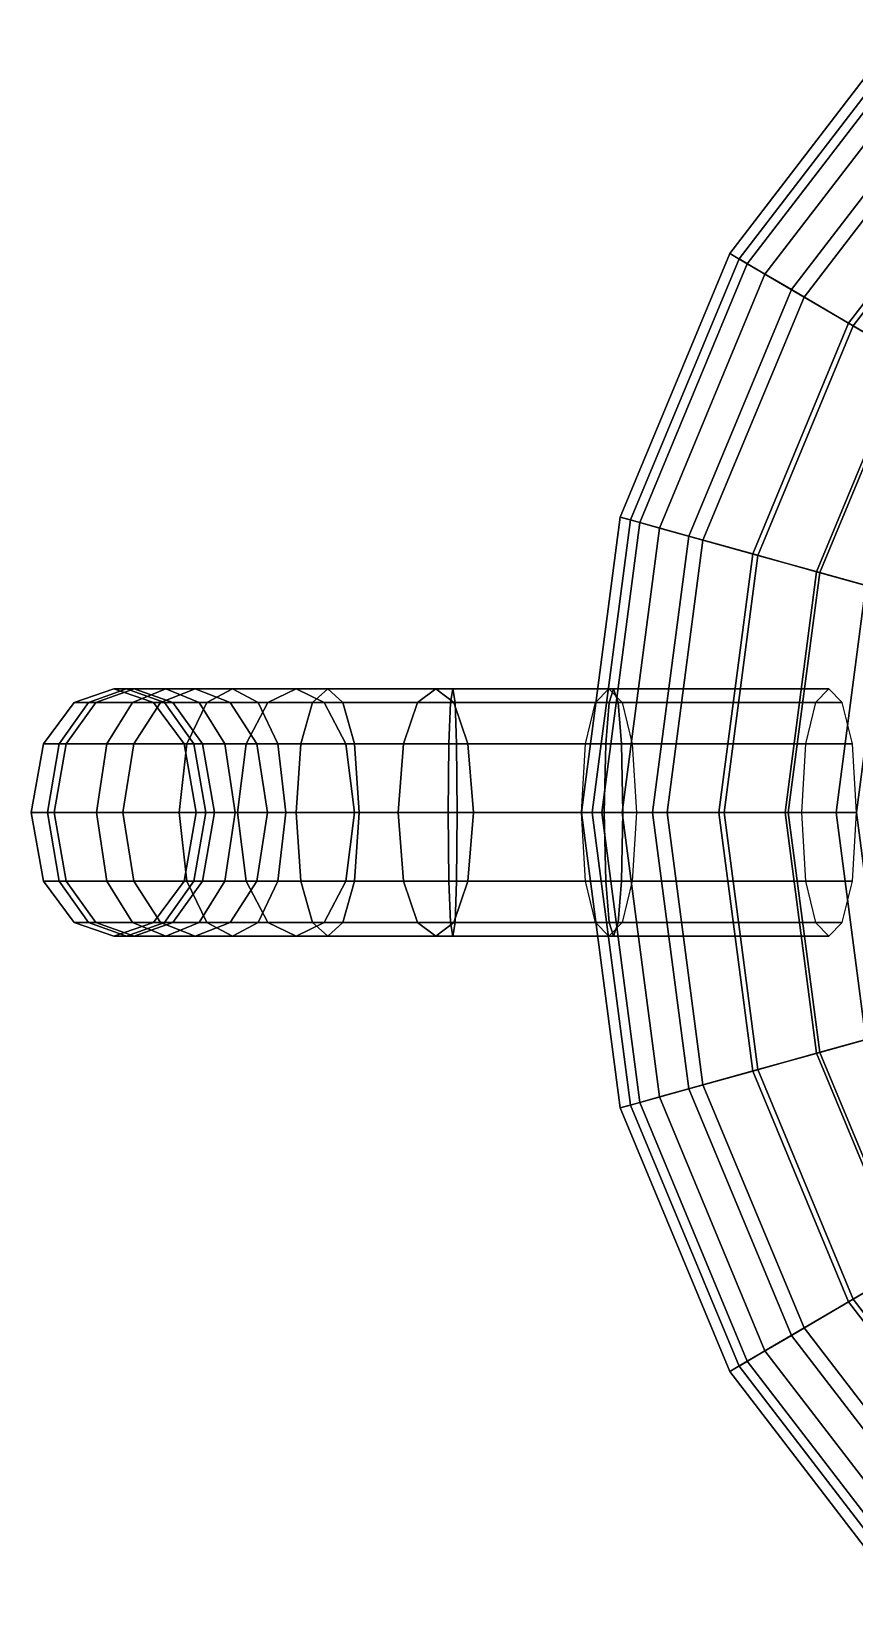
# Model space of a CAD drawing. Extents: x -3 to 3.43, y -2 to 2.
# Drawn here: x -3 to -1.503, y -1.42 to 1.42 of the extents above; entities that cross this region are included whole.
import ezdxf

# ---------------------------------------------------------------- set-up
doc = ezdxf.new("R2010")
doc.units = 0
doc.header["$MEASUREMENT"] = 0
doc.layers.add('ASHADE', color=5, linetype='CONTINUOUS')

msp = doc.modelspace()

# ---------------------------------------------------------------- linework, layer by layer
at = {"layer": 'ASHADE', "linetype": 'Continuous'}
for points in [[(-1.7304, 1.0163, 0.9), (-1.7133, 1.0063, 1.1309), (-1.406, 1.406, 1.1309), (-1.42, 1.42, 0.9)], [(-1.6983, 0.9975, 0.6934), (-1.7304, 1.0163, 0.9), (-1.42, 1.42, 0.9), (-1.3937, 1.3937, 0.6934)], [(-1.7133, 1.0063, 1.1309), (-1.6663, 0.9787, 1.3722), (-1.3674, 1.3674, 1.3722), (-1.406, 1.406, 1.1309)], [(-1.6182, 0.9504, 0.5222), (-1.6983, 0.9975, 0.6934), (-1.3937, 1.3937, 0.6934), (-1.328, 1.328, 0.5222)], [(-1.6663, 0.9787, 1.3722), (-1.5952, 0.9369, 1.6219), (-1.3091, 1.3091, 1.6219), (-1.3674, 1.3674, 1.3722)], [(-1.5141, 0.8893, 0.3844), (-1.6182, 0.9504, 0.5222), (-1.328, 1.328, 0.5222), (-1.2425, 1.2425, 0.3844)], [(-1.5952, 0.9369, 1.6219), (-1.5061, 0.8846, 1.8778), (-1.2359, 1.2359, 1.8778), (-1.3091, 1.3091, 1.6219)], [(-1.4099, 0.8281, 0.2778), (-1.5141, 0.8893, 0.3844), (-1.2425, 1.2425, 0.3844), (-1.157, 1.157, 0.2778)], [(-1.5061, 0.8846, 1.8778), (-1.4049, 0.8252, 2.1378), (-1.1529, 1.1529, 2.1378), (-1.2359, 1.2359, 1.8778)], [(-1.9296, 0.537, 0.9), (-1.9106, 0.5318, 1.1309), (-1.7133, 1.0063, 1.1309), (-1.7304, 1.0163, 0.9)], [(-1.8939, 0.5271, 0.6934), (-1.9296, 0.537, 0.9), (-1.7304, 1.0163, 0.9), (-1.6983, 0.9975, 0.6934)], [(-1.9106, 0.5318, 1.1309), (-1.8582, 0.5171, 1.3722), (-1.6663, 0.9787, 1.3722), (-1.7133, 1.0063, 1.1309)], [(-1.8046, 0.5022, 0.5222), (-1.8939, 0.5271, 0.6934), (-1.6983, 0.9975, 0.6934), (-1.6182, 0.9504, 0.5222)], [(-1.8582, 0.5171, 1.3722), (-1.7789, 0.4951, 1.6219), (-1.5952, 0.9369, 1.6219), (-1.6663, 0.9787, 1.3722)], [(-1.6884, 0.4699, 0.3844), (-1.8046, 0.5022, 0.5222), (-1.6182, 0.9504, 0.5222), (-1.5141, 0.8893, 0.3844)], [(-1.7789, 0.4951, 1.6219), (-1.6795, 0.4674, 1.8778), (-1.5061, 0.8846, 1.8778), (-1.5952, 0.9369, 1.6219)], [(-1.5723, 0.4376, 0.2778), (-1.6884, 0.4699, 0.3844), (-1.5141, 0.8893, 0.3844), (-1.4099, 0.8281, 0.2778)], [(-1.6795, 0.4674, 1.8778), (-1.5667, 0.436, 2.1378), (-1.4049, 0.8252, 2.1378), (-1.5061, 0.8846, 1.8778)], [(-1.483, 0.4127, 0.2003), (-1.5723, 0.4376, 0.2778), (-1.4099, 0.8281, 0.2778), (-1.3298, 0.781, 0.2003)], [(-1.5667, 0.436, 2.1378), (-1.4472, 0.4028, 2.4), (-1.2978, 0.7622, 2.4), (-1.4049, 0.8252, 2.1378)], [(-2, 0, 0.9), (-1.9803, 0, 1.1309), (-1.9106, 0.5318, 1.1309), (-1.9296, 0.537, 0.9)], [(-1.963, 0, 0.6934), (-2, 0, 0.9), (-1.9296, 0.537, 0.9), (-1.8939, 0.5271, 0.6934)], [(-1.9803, 0, 1.1309), (-1.9259, 0, 1.3722), (-1.8582, 0.5171, 1.3722), (-1.9106, 0.5318, 1.1309)], [(-1.8704, 0, 0.5222), (-1.963, 0, 0.6934), (-1.8939, 0.5271, 0.6934), (-1.8046, 0.5022, 0.5222)], [(-1.9259, 0, 1.3722), (-1.8438, 0, 1.6219), (-1.7789, 0.4951, 1.6219), (-1.8582, 0.5171, 1.3722)], [(-1.75, 0, 0.3844), (-1.8704, 0, 0.5222), (-1.8046, 0.5022, 0.5222), (-1.6884, 0.4699, 0.3844)], [(-1.8438, 0, 1.6219), (-1.7407, 0, 1.8778), (-1.6795, 0.4674, 1.8778), (-1.7789, 0.4951, 1.6219)], [(-1.6296, 0, 0.2778), (-1.75, 0, 0.3844), (-1.6884, 0.4699, 0.3844), (-1.5723, 0.4376, 0.2778)], [(-1.7407, 0, 1.8778), (-1.6238, 0, 2.1378), (-1.5667, 0.436, 2.1378), (-1.6795, 0.4674, 1.8778)], [(-1.537, 0, 0.2003), (-1.6296, 0, 0.2778), (-1.5723, 0.4376, 0.2778), (-1.483, 0.4127, 0.2003)], [(-1.6238, 0, 2.1378), (-1.5, 0, 2.4), (-1.4472, 0.4028, 2.4), (-1.5667, 0.436, 2.1378)], [(-1.5, 0, 0.15), (-1.537, 0, 0.2003), (-1.483, 0.4127, 0.2003), (-1.4472, 0.4028, 0.15)], [(-2.9778, 0.125, 1.8), (-2.9368, 0.125, 1.9826), (-2.8828, 0.2, 1.965), (-2.9222, 0.2, 1.8)], [(-2.9493, 0.125, 1.5852), (-2.9778, 0.125, 1.8), (-2.9222, 0.2, 1.8), (-2.896, 0.2, 1.6023)], [(-2.8628, 0.125, 1.3752), (-2.9493, 0.125, 1.5852), (-2.896, 0.2, 1.6023), (-2.8162, 0.2, 1.4035)], [(-2.9368, 0.125, 1.9826), (-2.8138, 0.125, 2.1049), (-2.7652, 0.2, 2.0756), (-2.8828, 0.2, 1.965)], [(-2.9222, 0.2, 1.8), (-2.8828, 0.2, 1.965), (-2.8127, 0.225, 1.9422), (-2.85, 0.225, 1.8)], [(-2.896, 0.2, 1.6023), (-2.9222, 0.2, 1.8), (-2.85, 0.225, 1.8), (-2.8267, 0.225, 1.6246)], [(-2.8162, 0.2, 1.4035), (-2.896, 0.2, 1.6023), (-2.8267, 0.225, 1.6246), (-2.7556, 0.225, 1.4403)], [(-2.8828, 0.2, 1.965), (-2.7652, 0.2, 2.0756), (-2.7018, 0.225, 2.0375), (-2.8127, 0.225, 1.9422)], [(-2.7169, 0.125, 1.1721), (-2.8628, 0.125, 1.3752), (-2.8162, 0.2, 1.4035), (-2.681, 0.2, 1.2076)], [(-2.85, 0.225, 1.8), (-2.8127, 0.225, 1.9422), (-2.7426, 0.2, 1.9194), (-2.7778, 0.2, 1.8)], [(-2.8267, 0.225, 1.6246), (-2.85, 0.225, 1.8), (-2.7778, 0.2, 1.8), (-2.7575, 0.2, 1.6468)], [(-2.7556, 0.225, 1.4403), (-2.8267, 0.225, 1.6246), (-2.7575, 0.2, 1.6468), (-2.6949, 0.2, 1.4771)], [(-2.681, 0.2, 1.2076), (-2.8162, 0.2, 1.4035), (-2.7556, 0.225, 1.4403), (-2.6344, 0.225, 1.2539)], [(-2.8138, 0.125, 2.1049), (-2.6093, 0.125, 2.1792), (-2.5699, 0.2, 2.1427), (-2.7652, 0.2, 2.0756)], [(-2.8127, 0.225, 1.9422), (-2.7018, 0.225, 2.0375), (-2.6385, 0.2, 1.9994), (-2.7426, 0.2, 1.9194)], [(-2.7778, 0.2, 1.8), (-2.7426, 0.2, 1.9194), (-2.6887, 0.125, 1.9018), (-2.7222, 0.125, 1.8)], [(-2.7575, 0.2, 1.6468), (-2.7778, 0.2, 1.8), (-2.7222, 0.125, 1.8), (-2.7042, 0.125, 1.664)], [(-2.7652, 0.2, 2.0756), (-2.5699, 0.2, 2.1427), (-2.5187, 0.225, 2.0953), (-2.7018, 0.225, 2.0375)], [(-2.6949, 0.2, 1.4771), (-2.7575, 0.2, 1.6468), (-2.7042, 0.125, 1.664), (-2.6483, 0.125, 1.5053)], [(-2.6344, 0.225, 1.2539), (-2.7556, 0.225, 1.4403), (-2.6949, 0.2, 1.4771), (-2.5877, 0.2, 1.3002)], [(-2.7426, 0.2, 1.9194), (-2.6385, 0.2, 1.9994), (-2.5899, 0.125, 1.9701), (-2.6887, 0.125, 1.9018)], [(-2.51, 0.125, 0.9776), (-2.7169, 0.125, 1.1721), (-2.681, 0.2, 1.2076), (-2.4888, 0.2, 1.0187)], [(-2.7018, 0.225, 2.0375), (-2.5187, 0.225, 2.0953), (-2.4676, 0.2, 2.0479), (-2.6385, 0.2, 1.9994)], [(-2.5877, 0.2, 1.3002), (-2.6949, 0.2, 1.4771), (-2.6483, 0.125, 1.5053), (-2.5518, 0.125, 1.3358)], [(-2.4888, 0.2, 1.0187), (-2.681, 0.2, 1.2076), (-2.6344, 0.225, 1.2539), (-2.4611, 0.225, 1.0722)], [(-2.6385, 0.2, 1.9994), (-2.4676, 0.2, 2.0479), (-2.4282, 0.125, 2.0115), (-2.5899, 0.125, 1.9701)], [(-2.4611, 0.225, 1.0722), (-2.6344, 0.225, 1.2539), (-2.5877, 0.2, 1.3002), (-2.4335, 0.2, 1.1257)], [(-2.6093, 0.125, 2.1792), (-2.3232, 0.125, 2.2173), (-2.2978, 0.2, 2.1772), (-2.5699, 0.2, 2.1427)], [(-2.4335, 0.2, 1.1257), (-2.5877, 0.2, 1.3002), (-2.5518, 0.125, 1.3358), (-2.4122, 0.125, 1.1669)], [(-2.5699, 0.2, 2.1427), (-2.2978, 0.2, 2.1772), (-2.2648, 0.225, 2.125), (-2.5187, 0.225, 2.0953)], [(-2.5187, 0.225, 2.0953), (-2.2648, 0.225, 2.125), (-2.2318, 0.2, 2.0728), (-2.4676, 0.2, 2.0479)], [(-2.2407, 0.125, 0.7937), (-2.51, 0.125, 0.9776), (-2.4888, 0.2, 1.0187), (-2.2376, 0.2, 0.8408)], [(-2.2376, 0.2, 0.8408), (-2.4888, 0.2, 1.0187), (-2.4611, 0.225, 1.0722), (-2.2337, 0.225, 0.902)], [(-2.4676, 0.2, 2.0479), (-2.2318, 0.2, 2.0728), (-2.2064, 0.125, 2.0327), (-2.4282, 0.125, 2.0115)], [(-2.2337, 0.225, 0.902), (-2.4611, 0.225, 1.0722), (-2.4335, 0.2, 1.1257), (-2.2297, 0.2, 0.9632)], [(-2.2297, 0.2, 0.9632), (-2.4335, 0.2, 1.1257), (-2.4122, 0.125, 1.1669), (-2.2267, 0.125, 1.0103)], [(-2.3232, 0.125, 2.2173), (-1.9558, 0.125, 2.2313), (-1.9496, 0.2, 2.1898), (-2.2978, 0.2, 2.1772)], [(-2.2978, 0.2, 2.1772), (-1.9496, 0.2, 2.1898), (-1.9414, 0.225, 2.1359), (-2.2648, 0.225, 2.125)], [(-2.2648, 0.225, 2.125), (-1.9414, 0.225, 2.1359), (-1.9333, 0.2, 2.082), (-2.2318, 0.2, 2.0728)], [(-1.9074, 0.125, 0.6222), (-2.2407, 0.125, 0.7937), (-2.2376, 0.2, 0.8408), (-1.9259, 0.2, 0.6778)], [(-1.9259, 0.2, 0.6778), (-2.2376, 0.2, 0.8408), (-2.2337, 0.225, 0.902), (-1.95, 0.225, 0.75)], [(-1.95, 0.225, 0.75), (-2.2337, 0.225, 0.902), (-2.2297, 0.2, 0.9632), (-1.9741, 0.2, 0.8222)], [(-2.2318, 0.2, 2.0728), (-1.9333, 0.2, 2.082), (-1.927, 0.125, 2.0406), (-2.2064, 0.125, 2.0327)], [(-1.9741, 0.2, 0.8222), (-2.2297, 0.2, 0.9632), (-2.2267, 0.125, 1.0103), (-1.9926, 0.125, 0.8778)], [(-1.9558, 0.125, 2.2313), (-1.5074, 0.125, 2.2333), (-1.5259, 0.2, 2.1917), (-1.9496, 0.2, 2.1898)], [(-1.9496, 0.2, 2.1898), (-1.5259, 0.2, 2.1917), (-1.55, 0.225, 2.1375), (-1.9414, 0.225, 2.1359)], [(-1.9414, 0.225, 2.1359), (-1.55, 0.225, 2.1375), (-1.5741, 0.2, 2.0833), (-1.9333, 0.2, 2.082)], [(-1.9333, 0.2, 2.082), (-1.5741, 0.2, 2.0833), (-1.5926, 0.125, 2.0417), (-1.927, 0.125, 2.0406)], [(-3, 0, 1.8), (-2.9583, 0, 1.9896), (-2.9368, 0.125, 1.9826), (-2.9778, 0.125, 1.8)], [(-2.9706, 0, 1.5783), (-3, 0, 1.8), (-2.9778, 0.125, 1.8), (-2.9493, 0.125, 1.5852)], [(-2.8815, 0, 1.3639), (-2.9706, 0, 1.5783), (-2.9493, 0.125, 1.5852), (-2.8628, 0.125, 1.3752)], [(-2.9583, 0, 1.9896), (-2.8333, 0, 2.1167), (-2.8138, 0.125, 2.1049), (-2.9368, 0.125, 1.9826)], [(-2.7313, 0, 1.1578), (-2.8815, 0, 1.3639), (-2.8628, 0.125, 1.3752), (-2.7169, 0.125, 1.1721)], [(-2.8333, 0, 2.1167), (-2.625, 0, 2.1938), (-2.6093, 0.125, 2.1792), (-2.8138, 0.125, 2.1049)], [(-2.5185, 0, 0.9611), (-2.7313, 0, 1.1578), (-2.7169, 0.125, 1.1721), (-2.51, 0.125, 0.9776)], [(-2.7222, 0.125, 1.8), (-2.6887, 0.125, 1.9018), (-2.6671, 0, 1.8948), (-2.7, 0, 1.8)], [(-2.7042, 0.125, 1.664), (-2.7222, 0.125, 1.8), (-2.7, 0, 1.8), (-2.6829, 0, 1.6708)], [(-2.6483, 0.125, 1.5053), (-2.7042, 0.125, 1.664), (-2.6829, 0, 1.6708), (-2.6296, 0, 1.5167)], [(-2.6887, 0.125, 1.9018), (-2.5899, 0.125, 1.9701), (-2.5704, 0, 1.9583), (-2.6671, 0, 1.8948)], [(-2.5518, 0.125, 1.3358), (-2.6483, 0.125, 1.5053), (-2.6296, 0, 1.5167), (-2.5375, 0, 1.35)], [(-2.625, 0, 2.1938), (-2.3333, 0, 2.2333), (-2.3232, 0.125, 2.2173), (-2.6093, 0.125, 2.1792)], [(-2.5899, 0.125, 1.9701), (-2.4282, 0.125, 2.0115), (-2.4125, 0, 1.9969), (-2.5704, 0, 1.9583)], [(-2.4122, 0.125, 1.1669), (-2.5518, 0.125, 1.3358), (-2.5375, 0, 1.35), (-2.4037, 0, 1.1833)], [(-2.2419, 0, 0.7748), (-2.5185, 0, 0.9611), (-2.51, 0.125, 0.9776), (-2.2407, 0.125, 0.7937)], [(-2.4282, 0.125, 2.0115), (-2.2064, 0.125, 2.0327), (-2.1963, 0, 2.0167), (-2.4125, 0, 1.9969)], [(-2.2267, 0.125, 1.0103), (-2.4122, 0.125, 1.1669), (-2.4037, 0, 1.1833), (-2.2255, 0, 1.0292)], [(-2.3333, 0, 2.2333), (-1.9583, 0, 2.2479), (-1.9558, 0.125, 2.2313), (-2.3232, 0.125, 2.2173)], [(-1.9, 0, 0.6), (-2.2419, 0, 0.7748), (-2.2407, 0.125, 0.7937), (-1.9074, 0.125, 0.6222)], [(-1.9926, 0.125, 0.8778), (-2.2267, 0.125, 1.0103), (-2.2255, 0, 1.0292), (-2, 0, 0.9)], [(-2.2064, 0.125, 2.0327), (-1.927, 0.125, 2.0406), (-1.9245, 0, 2.024), (-2.1963, 0, 2.0167)], [(-1.9583, 0, 2.2479), (-1.5, 0, 2.25), (-1.5074, 0.125, 2.2333), (-1.9558, 0.125, 2.2313)], [(-1.927, 0.125, 2.0406), (-1.5926, 0.125, 2.0417), (-1.6, 0, 2.025), (-1.9245, 0, 2.024)], [(-2.7, 0, 1.8), (-2.6671, 0, 1.8948), (-2.6887, -0.125, 1.9018), (-2.7222, -0.125, 1.8)], [(-2.6829, 0, 1.6708), (-2.7, 0, 1.8), (-2.7222, -0.125, 1.8), (-2.7042, -0.125, 1.664)], [(-2.6296, 0, 1.5167), (-2.6829, 0, 1.6708), (-2.7042, -0.125, 1.664), (-2.6483, -0.125, 1.5053)], [(-2.6671, 0, 1.8948), (-2.5704, 0, 1.9583), (-2.5899, -0.125, 1.9701), (-2.6887, -0.125, 1.9018)], [(-2.5375, 0, 1.35), (-2.6296, 0, 1.5167), (-2.6483, -0.125, 1.5053), (-2.5518, -0.125, 1.3358)], [(-2.5704, 0, 1.9583), (-2.4125, 0, 1.9969), (-2.4282, -0.125, 2.0115), (-2.5899, -0.125, 1.9701)], [(-2.4037, 0, 1.1833), (-2.5375, 0, 1.35), (-2.5518, -0.125, 1.3358), (-2.4122, -0.125, 1.1669)], [(-2.4125, 0, 1.9969), (-2.1963, 0, 2.0167), (-2.2064, -0.125, 2.0327), (-2.4282, -0.125, 2.0115)], [(-2.2255, 0, 1.0292), (-2.4037, 0, 1.1833), (-2.4122, -0.125, 1.1669), (-2.2267, -0.125, 1.0103)], [(-2, 0, 0.9), (-2.2255, 0, 1.0292), (-2.2267, -0.125, 1.0103), (-1.9926, -0.125, 0.8778)], [(-2.1963, 0, 2.0167), (-1.9245, 0, 2.024), (-1.927, -0.125, 2.0406), (-2.2064, -0.125, 2.0327)], [(-1.9245, 0, 2.024), (-1.6, 0, 2.025), (-1.5926, -0.125, 2.0417), (-1.927, -0.125, 2.0406)], [(-2.9778, -0.125, 1.8), (-2.9368, -0.125, 1.9826), (-2.9583, 0, 1.9896), (-3, 0, 1.8)], [(-2.9493, -0.125, 1.5852), (-2.9778, -0.125, 1.8), (-3, 0, 1.8), (-2.9706, 0, 1.5783)], [(-2.8628, -0.125, 1.3752), (-2.9493, -0.125, 1.5852), (-2.9706, 0, 1.5783), (-2.8815, 0, 1.3639)], [(-2.9368, -0.125, 1.9826), (-2.8138, -0.125, 2.1049), (-2.8333, 0, 2.1167), (-2.9583, 0, 1.9896)], [(-2.7169, -0.125, 1.1721), (-2.8628, -0.125, 1.3752), (-2.8815, 0, 1.3639), (-2.7313, 0, 1.1578)], [(-2.8138, -0.125, 2.1049), (-2.6093, -0.125, 2.1792), (-2.625, 0, 2.1938), (-2.8333, 0, 2.1167)], [(-2.51, -0.125, 0.9776), (-2.7169, -0.125, 1.1721), (-2.7313, 0, 1.1578), (-2.5185, 0, 0.9611)], [(-2.6093, -0.125, 2.1792), (-2.3232, -0.125, 2.2173), (-2.3333, 0, 2.2333), (-2.625, 0, 2.1938)], [(-2.2407, -0.125, 0.7937), (-2.51, -0.125, 0.9776), (-2.5185, 0, 0.9611), (-2.2419, 0, 0.7748)], [(-2.3232, -0.125, 2.2173), (-1.9558, -0.125, 2.2313), (-1.9583, 0, 2.2479), (-2.3333, 0, 2.2333)], [(-1.9074, -0.125, 0.6222), (-2.2407, -0.125, 0.7937), (-2.2419, 0, 0.7748), (-1.9, 0, 0.6)], [(-1.9296, -0.537, 0.9), (-1.9106, -0.5318, 1.1309), (-1.9803, 0, 1.1309), (-2, 0, 0.9)], [(-1.8939, -0.5271, 0.6934), (-1.9296, -0.537, 0.9), (-2, 0, 0.9), (-1.963, 0, 0.6934)], [(-1.9106, -0.5318, 1.1309), (-1.8582, -0.5171, 1.3722), (-1.9259, 0, 1.3722), (-1.9803, 0, 1.1309)], [(-1.8046, -0.5022, 0.5222), (-1.8939, -0.5271, 0.6934), (-1.963, 0, 0.6934), (-1.8704, 0, 0.5222)], [(-1.9558, -0.125, 2.2313), (-1.5074, -0.125, 2.2333), (-1.5, 0, 2.25), (-1.9583, 0, 2.2479)], [(-1.8582, -0.5171, 1.3722), (-1.7789, -0.4951, 1.6219), (-1.8438, 0, 1.6219), (-1.9259, 0, 1.3722)], [(-1.6884, -0.4699, 0.3844), (-1.8046, -0.5022, 0.5222), (-1.8704, 0, 0.5222), (-1.75, 0, 0.3844)], [(-1.7789, -0.4951, 1.6219), (-1.6795, -0.4674, 1.8778), (-1.7407, 0, 1.8778), (-1.8438, 0, 1.6219)], [(-1.5723, -0.4376, 0.2778), (-1.6884, -0.4699, 0.3844), (-1.75, 0, 0.3844), (-1.6296, 0, 0.2778)], [(-1.6795, -0.4674, 1.8778), (-1.5667, -0.436, 2.1378), (-1.6238, 0, 2.1378), (-1.7407, 0, 1.8778)], [(-1.483, -0.4127, 0.2003), (-1.5723, -0.4376, 0.2778), (-1.6296, 0, 0.2778), (-1.537, 0, 0.2003)], [(-1.5667, -0.436, 2.1378), (-1.4472, -0.4028, 2.4), (-1.5, 0, 2.4), (-1.6238, 0, 2.1378)], [(-1.4472, -0.4028, 0.15), (-1.483, -0.4127, 0.2003), (-1.537, 0, 0.2003), (-1.5, 0, 0.15)], [(-2.9222, -0.2, 1.8), (-2.8828, -0.2, 1.965), (-2.9368, -0.125, 1.9826), (-2.9778, -0.125, 1.8)], [(-2.896, -0.2, 1.6023), (-2.9222, -0.2, 1.8), (-2.9778, -0.125, 1.8), (-2.9493, -0.125, 1.5852)], [(-2.8162, -0.2, 1.4035), (-2.896, -0.2, 1.6023), (-2.9493, -0.125, 1.5852), (-2.8628, -0.125, 1.3752)], [(-2.8828, -0.2, 1.965), (-2.7652, -0.2, 2.0756), (-2.8138, -0.125, 2.1049), (-2.9368, -0.125, 1.9826)], [(-2.681, -0.2, 1.2076), (-2.8162, -0.2, 1.4035), (-2.8628, -0.125, 1.3752), (-2.7169, -0.125, 1.1721)], [(-2.7652, -0.2, 2.0756), (-2.5699, -0.2, 2.1427), (-2.6093, -0.125, 2.1792), (-2.8138, -0.125, 2.1049)], [(-2.7222, -0.125, 1.8), (-2.6887, -0.125, 1.9018), (-2.7426, -0.2, 1.9194), (-2.7778, -0.2, 1.8)], [(-2.7042, -0.125, 1.664), (-2.7222, -0.125, 1.8), (-2.7778, -0.2, 1.8), (-2.7575, -0.2, 1.6468)], [(-2.6483, -0.125, 1.5053), (-2.7042, -0.125, 1.664), (-2.7575, -0.2, 1.6468), (-2.6949, -0.2, 1.4771)], [(-2.6887, -0.125, 1.9018), (-2.5899, -0.125, 1.9701), (-2.6385, -0.2, 1.9994), (-2.7426, -0.2, 1.9194)], [(-2.4888, -0.2, 1.0187), (-2.681, -0.2, 1.2076), (-2.7169, -0.125, 1.1721), (-2.51, -0.125, 0.9776)], [(-2.5518, -0.125, 1.3358), (-2.6483, -0.125, 1.5053), (-2.6949, -0.2, 1.4771), (-2.5877, -0.2, 1.3002)], [(-2.5899, -0.125, 1.9701), (-2.4282, -0.125, 2.0115), (-2.4676, -0.2, 2.0479), (-2.6385, -0.2, 1.9994)], [(-2.5699, -0.2, 2.1427), (-2.2978, -0.2, 2.1772), (-2.3232, -0.125, 2.2173), (-2.6093, -0.125, 2.1792)], [(-2.4122, -0.125, 1.1669), (-2.5518, -0.125, 1.3358), (-2.5877, -0.2, 1.3002), (-2.4335, -0.2, 1.1257)], [(-2.2376, -0.2, 0.8408), (-2.4888, -0.2, 1.0187), (-2.51, -0.125, 0.9776), (-2.2407, -0.125, 0.7937)], [(-2.4282, -0.125, 2.0115), (-2.2064, -0.125, 2.0327), (-2.2318, -0.2, 2.0728), (-2.4676, -0.2, 2.0479)], [(-2.2267, -0.125, 1.0103), (-2.4122, -0.125, 1.1669), (-2.4335, -0.2, 1.1257), (-2.2297, -0.2, 0.9632)], [(-2.2978, -0.2, 2.1772), (-1.9496, -0.2, 2.1898), (-1.9558, -0.125, 2.2313), (-2.3232, -0.125, 2.2173)], [(-1.9259, -0.2, 0.6778), (-2.2376, -0.2, 0.8408), (-2.2407, -0.125, 0.7937), (-1.9074, -0.125, 0.6222)], [(-2.2064, -0.125, 2.0327), (-1.927, -0.125, 2.0406), (-1.9333, -0.2, 2.082), (-2.2318, -0.2, 2.0728)], [(-1.9926, -0.125, 0.8778), (-2.2267, -0.125, 1.0103), (-2.2297, -0.2, 0.9632), (-1.9741, -0.2, 0.8222)], [(-1.9496, -0.2, 2.1898), (-1.5259, -0.2, 2.1917), (-1.5074, -0.125, 2.2333), (-1.9558, -0.125, 2.2313)], [(-1.927, -0.125, 2.0406), (-1.5926, -0.125, 2.0417), (-1.5741, -0.2, 2.0833), (-1.9333, -0.2, 2.082)], [(-2.85, -0.225, 1.8), (-2.8127, -0.225, 1.9422), (-2.8828, -0.2, 1.965), (-2.9222, -0.2, 1.8)], [(-2.8267, -0.225, 1.6246), (-2.85, -0.225, 1.8), (-2.9222, -0.2, 1.8), (-2.896, -0.2, 1.6023)], [(-2.7556, -0.225, 1.4403), (-2.8267, -0.225, 1.6246), (-2.896, -0.2, 1.6023), (-2.8162, -0.2, 1.4035)], [(-2.8127, -0.225, 1.9422), (-2.7018, -0.225, 2.0375), (-2.7652, -0.2, 2.0756), (-2.8828, -0.2, 1.965)], [(-2.7778, -0.2, 1.8), (-2.7426, -0.2, 1.9194), (-2.8127, -0.225, 1.9422), (-2.85, -0.225, 1.8)], [(-2.7575, -0.2, 1.6468), (-2.7778, -0.2, 1.8), (-2.85, -0.225, 1.8), (-2.8267, -0.225, 1.6246)], [(-2.6949, -0.2, 1.4771), (-2.7575, -0.2, 1.6468), (-2.8267, -0.225, 1.6246), (-2.7556, -0.225, 1.4403)], [(-2.6344, -0.225, 1.2539), (-2.7556, -0.225, 1.4403), (-2.8162, -0.2, 1.4035), (-2.681, -0.2, 1.2076)], [(-2.7426, -0.2, 1.9194), (-2.6385, -0.2, 1.9994), (-2.7018, -0.225, 2.0375), (-2.8127, -0.225, 1.9422)], [(-2.7018, -0.225, 2.0375), (-2.5187, -0.225, 2.0953), (-2.5699, -0.2, 2.1427), (-2.7652, -0.2, 2.0756)], [(-2.5877, -0.2, 1.3002), (-2.6949, -0.2, 1.4771), (-2.7556, -0.225, 1.4403), (-2.6344, -0.225, 1.2539)], [(-2.6385, -0.2, 1.9994), (-2.4676, -0.2, 2.0479), (-2.5187, -0.225, 2.0953), (-2.7018, -0.225, 2.0375)], [(-2.4611, -0.225, 1.0722), (-2.6344, -0.225, 1.2539), (-2.681, -0.2, 1.2076), (-2.4888, -0.2, 1.0187)], [(-2.4335, -0.2, 1.1257), (-2.5877, -0.2, 1.3002), (-2.6344, -0.225, 1.2539), (-2.4611, -0.225, 1.0722)], [(-2.5187, -0.225, 2.0953), (-2.2648, -0.225, 2.125), (-2.2978, -0.2, 2.1772), (-2.5699, -0.2, 2.1427)], [(-2.4676, -0.2, 2.0479), (-2.2318, -0.2, 2.0728), (-2.2648, -0.225, 2.125), (-2.5187, -0.225, 2.0953)], [(-2.2337, -0.225, 0.902), (-2.4611, -0.225, 1.0722), (-2.4888, -0.2, 1.0187), (-2.2376, -0.2, 0.8408)], [(-2.2297, -0.2, 0.9632), (-2.4335, -0.2, 1.1257), (-2.4611, -0.225, 1.0722), (-2.2337, -0.225, 0.902)], [(-2.2648, -0.225, 2.125), (-1.9414, -0.225, 2.1359), (-1.9496, -0.2, 2.1898), (-2.2978, -0.2, 2.1772)], [(-2.2318, -0.2, 2.0728), (-1.9333, -0.2, 2.082), (-1.9414, -0.225, 2.1359), (-2.2648, -0.225, 2.125)], [(-1.95, -0.225, 0.75), (-2.2337, -0.225, 0.902), (-2.2376, -0.2, 0.8408), (-1.9259, -0.2, 0.6778)], [(-1.9741, -0.2, 0.8222), (-2.2297, -0.2, 0.9632), (-2.2337, -0.225, 0.902), (-1.95, -0.225, 0.75)], [(-1.9414, -0.225, 2.1359), (-1.55, -0.225, 2.1375), (-1.5259, -0.2, 2.1917), (-1.9496, -0.2, 2.1898)], [(-1.9333, -0.2, 2.082), (-1.5741, -0.2, 2.0833), (-1.55, -0.225, 2.1375), (-1.9414, -0.225, 2.1359)], [(-1.3298, -0.781, 0.2003), (-1.4099, -0.8281, 0.2778), (-1.5723, -0.4376, 0.2778), (-1.483, -0.4127, 0.2003)], [(-1.4049, -0.8252, 2.1378), (-1.2978, -0.7622, 2.4), (-1.4472, -0.4028, 2.4), (-1.5667, -0.436, 2.1378)], [(-1.4099, -0.8281, 0.2778), (-1.5141, -0.8893, 0.3844), (-1.6884, -0.4699, 0.3844), (-1.5723, -0.4376, 0.2778)], [(-1.5061, -0.8846, 1.8778), (-1.4049, -0.8252, 2.1378), (-1.5667, -0.436, 2.1378), (-1.6795, -0.4674, 1.8778)], [(-1.5141, -0.8893, 0.3844), (-1.6182, -0.9504, 0.5222), (-1.8046, -0.5022, 0.5222), (-1.6884, -0.4699, 0.3844)], [(-1.5952, -0.9369, 1.6219), (-1.5061, -0.8846, 1.8778), (-1.6795, -0.4674, 1.8778), (-1.7789, -0.4951, 1.6219)], [(-1.6182, -0.9504, 0.5222), (-1.6983, -0.9975, 0.6934), (-1.8939, -0.5271, 0.6934), (-1.8046, -0.5022, 0.5222)], [(-1.6663, -0.9787, 1.3722), (-1.5952, -0.9369, 1.6219), (-1.7789, -0.4951, 1.6219), (-1.8582, -0.5171, 1.3722)], [(-1.6983, -0.9975, 0.6934), (-1.7304, -1.0163, 0.9), (-1.9296, -0.537, 0.9), (-1.8939, -0.5271, 0.6934)], [(-1.7304, -1.0163, 0.9), (-1.7133, -1.0063, 1.1309), (-1.9106, -0.5318, 1.1309), (-1.9296, -0.537, 0.9)], [(-1.7133, -1.0063, 1.1309), (-1.6663, -0.9787, 1.3722), (-1.8582, -0.5171, 1.3722), (-1.9106, -0.5318, 1.1309)], [(-1.157, -1.157, 0.2778), (-1.2425, -1.2425, 0.3844), (-1.5141, -0.8893, 0.3844), (-1.4099, -0.8281, 0.2778)], [(-1.2359, -1.2359, 1.8778), (-1.1529, -1.1529, 2.1378), (-1.4049, -0.8252, 2.1378), (-1.5061, -0.8846, 1.8778)], [(-1.2425, -1.2425, 0.3844), (-1.328, -1.328, 0.5222), (-1.6182, -0.9504, 0.5222), (-1.5141, -0.8893, 0.3844)], [(-1.3091, -1.3091, 1.6219), (-1.2359, -1.2359, 1.8778), (-1.5061, -0.8846, 1.8778), (-1.5952, -0.9369, 1.6219)], [(-1.3674, -1.3674, 1.3722), (-1.3091, -1.3091, 1.6219), (-1.5952, -0.9369, 1.6219), (-1.6663, -0.9787, 1.3722)], [(-1.328, -1.328, 0.5222), (-1.3937, -1.3937, 0.6934), (-1.6983, -0.9975, 0.6934), (-1.6182, -0.9504, 0.5222)], [(-1.406, -1.406, 1.1309), (-1.3674, -1.3674, 1.3722), (-1.6663, -0.9787, 1.3722), (-1.7133, -1.0063, 1.1309)], [(-1.3937, -1.3937, 0.6934), (-1.42, -1.42, 0.9), (-1.7304, -1.0163, 0.9), (-1.6983, -0.9975, 0.6934)], [(-1.42, -1.42, 0.9), (-1.406, -1.406, 1.1309), (-1.7133, -1.0063, 1.1309), (-1.7304, -1.0163, 0.9)]]:
    msp.add_3dface(points, dxfattribs=at)

doc.saveas('drawing.dxf')
